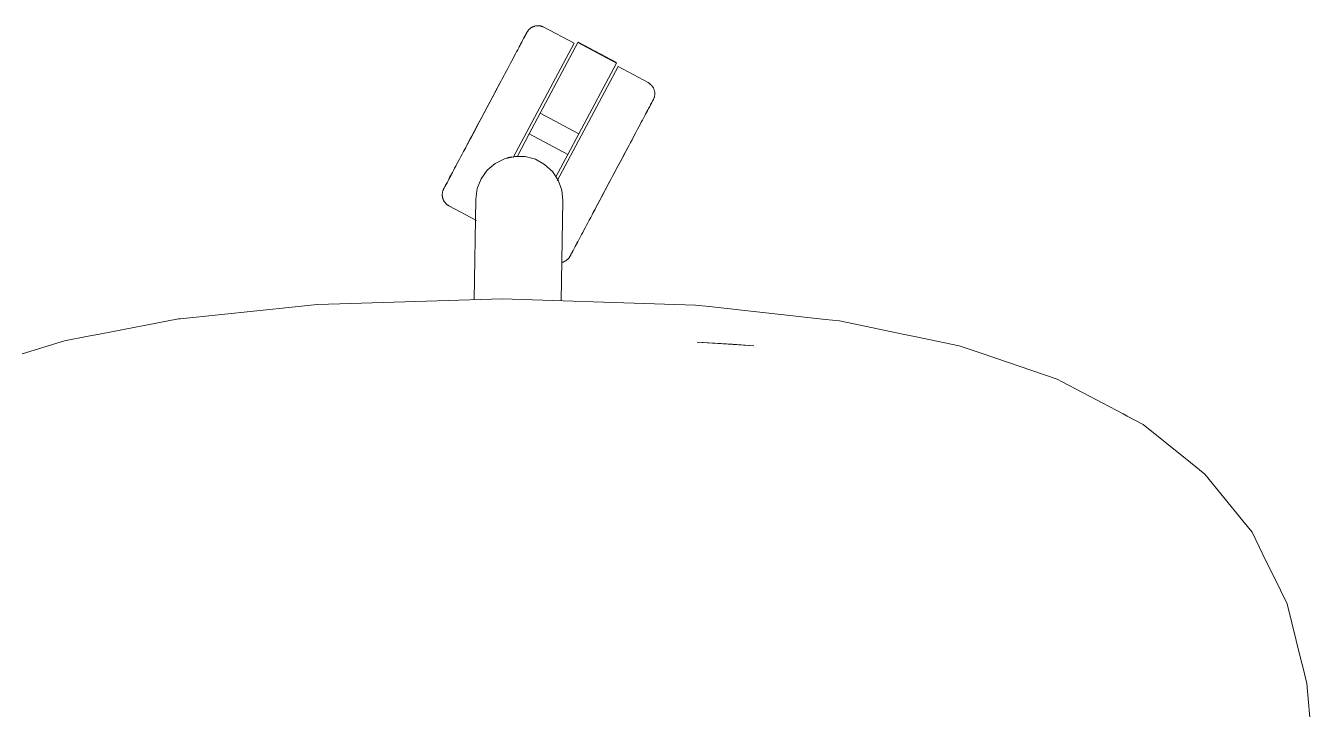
# Model space of a CAD drawing. Header units: millimetres. Extents: x 155927 to 326028, y -36033 to 97293.
# Drawn here: x 222603.6 to 223016.7, y 23336.7 to 23556.3 of the extents above; entities that cross this region are included whole.
import ezdxf

# ---------------------------------------------------------------- set-up
doc = ezdxf.new("R2010")
doc.units = ezdxf.units.MM
doc.header["$MEASUREMENT"] = 0
doc.layers.add('G-IMPT', color=8, linetype='CONTINUOUS', lineweight=9)
doc.layers.add('I-FURN', color=8, linetype='CONTINUOUS', lineweight=9)

msp = doc.modelspace()

# ---------------------------------------------------------------- linework, layer by layer
at = {"layer": 'G-IMPT'}
for p, q in [((222653.2, 23462.21), (222690.19, 23466.03)), ((222690.19, 23466.03), (222697.26, 23466.76)), ((222704.52, 23466.98), (222697.26, 23466.76)), ((222756.68, 23468.6), (222704.52, 23466.98)), ((222808.87, 23466.9), (222756.68, 23468.6)), ((222808.87, 23466.9), (222818.81, 23466.57)), ((222823.18, 23466.09), (222818.81, 23466.57)), ((222823.18, 23466.09), (222860.62, 23461.96)), ((222627.36, 23457.25), (222652.74, 23462.12)), ((222653.2, 23462.21), (222652.74, 23462.12)), ((222865.04, 23461.48), (222860.62, 23461.96)), ((222885.98, 23457.13), (222865.04, 23461.48)), ((222627.36, 23457.25), (222623.69, 23456.55)), ((222885.98, 23457.13), (222889.67, 23456.36)), ((222602.49, 23450.9), (222616.09, 23455.09)), ((222616.09, 23455.09), (222623.69, 23456.55)), ((222819.34, 23454.69), (222837.62, 23453.45)), ((222819.34, 23454.69), (222830.68, 23454.06)), ((222837.62, 23453.45), (222830.68, 23454.06)), ((222889.67, 23456.36), (222903.49, 23453.49)), ((222910.92, 23450.98), (222903.49, 23453.49)), ((222910.92, 23450.98), (222935.01, 23442.83)), ((222936.67, 23441.95), (222935.01, 23442.83)), ((222956.18, 23431.65), (222936.67, 23441.95)), ((222956.18, 23431.65), (222957.56, 23430.93)), ((222962.69, 23428.22), (222957.56, 23430.93)), ((222962.69, 23428.22), (222977.82, 23416.01)), ((222982.48, 23412.25), (222977.82, 23416.01)), ((222994.65, 23397.3), (222982.48, 23412.25)), ((222994.65, 23397.3), (222997.63, 23393.65)), ((222997.63, 23393.65), (223001.15, 23386.49)), ((223006.8, 23375.02), (223001.15, 23386.49)), ((223006.8, 23375.02), (223008.95, 23370.65)), ((223008.95, 23370.65), (223013.35, 23352.71)), ((223013.35, 23352.71), (223013.93, 23350.34)), ((223015.23, 23345.05), (223013.93, 23350.34)), ((223016.67, 23329.17), (223015.23, 23345.05))]:
    msp.add_line(p, q, dxfattribs=at)
at = {"layer": 'I-FURN'}
for p, q in [((222766.64, 23556.02), (222766.79, 23556.08)), ((222766.79, 23556.08), (222766.95, 23556.13)), ((222766.95, 23556.13), (222767.1, 23556.18)), ((222767.1, 23556.18), (222767.25, 23556.22)), ((222767.25, 23556.22), (222767.41, 23556.25)), ((222767.41, 23556.25), (222767.57, 23556.28)), ((222767.57, 23556.28), (222767.73, 23556.31)), ((222767.73, 23556.31), (222767.89, 23556.32)), ((222767.89, 23556.32), (222768.05, 23556.33)), ((222768.05, 23556.33), (222768.21, 23556.34)), ((222768.21, 23556.34), (222768.37, 23556.33)), ((222768.37, 23556.33), (222768.53, 23556.32)), ((222768.53, 23556.32), (222768.7, 23556.31)), ((222768.7, 23556.31), (222768.85, 23556.29)), ((222768.85, 23556.29), (222769.01, 23556.26)), ((222769.01, 23556.26), (222769.17, 23556.22)), ((222769.17, 23556.22), (222769.33, 23556.18)), ((222769.33, 23556.18), (222769.48, 23556.13)), ((222769.48, 23556.13), (222769.63, 23556.08)), ((222769.63, 23556.08), (222769.78, 23556.02)), ((222769.78, 23556.02), (222769.93, 23555.96)), ((222763.26, 23551.57), (222763.49, 23552)), ((222763.61, 23552.21), (222763.39, 23551.8)), ((222763.49, 23552), (222763.7, 23552.39)), ((222763.81, 23552.59), (222763.61, 23552.21)), ((222763.7, 23552.39), (222763.89, 23552.75)), ((222763.98, 23552.92), (222763.81, 23552.59)), ((222763.89, 23552.75), (222764.06, 23553.06)), ((222764.14, 23553.22), (222763.98, 23552.92)), ((222764.06, 23553.06), (222764.21, 23553.34)), ((222764.28, 23553.48), (222764.14, 23553.22)), ((222764.21, 23553.34), (222764.34, 23553.58)), ((222764.4, 23553.7), (222764.28, 23553.48)), ((222764.34, 23553.58), (222764.44, 23553.79)), ((222764.49, 23553.88), (222764.4, 23553.7)), ((222764.44, 23553.79), (222764.53, 23553.95)), ((222764.57, 23554.02), (222764.49, 23553.88)), ((222764.53, 23553.95), (222764.59, 23554.07)), ((222764.62, 23554.12), (222764.57, 23554.02)), ((222764.59, 23554.07), (222764.64, 23554.15)), ((222764.65, 23554.18), (222764.62, 23554.12)), ((222764.64, 23554.15), (222764.66, 23554.19)), ((222764.66, 23554.2), (222764.65, 23554.18)), ((222764.66, 23554.2), (222764.74, 23554.34)), ((222764.66, 23554.19), (222764.66, 23554.2)), ((222764.74, 23554.34), (222764.83, 23554.48)), ((222764.83, 23554.48), (222764.91, 23554.61)), ((222764.91, 23554.61), (222765.01, 23554.74)), ((222765.01, 23554.74), (222765.11, 23554.87)), ((222765.11, 23554.87), (222765.21, 23554.99)), ((222765.21, 23554.99), (222765.32, 23555.11)), ((222765.32, 23555.11), (222765.44, 23555.22)), ((222765.44, 23555.22), (222765.56, 23555.33)), ((222765.56, 23555.33), (222765.68, 23555.43)), ((222765.68, 23555.43), (222765.81, 23555.53)), ((222765.81, 23555.53), (222765.94, 23555.63)), ((222765.94, 23555.63), (222766.07, 23555.72)), ((222766.07, 23555.72), (222766.21, 23555.8)), ((222766.21, 23555.8), (222766.35, 23555.88)), ((222766.35, 23555.88), (222766.5, 23555.95)), ((222766.5, 23555.95), (222766.64, 23556.02)), ((222769.93, 23555.96), (222770.07, 23555.89)), ((222770.07, 23555.89), (222770.11, 23555.86)), ((222779.8, 23550.71), (222770.11, 23555.86)), ((222760.28, 23514), (222779.8, 23550.71)), ((222761.35, 23547.96), (222760.98, 23547.28)), ((222761.69, 23548.61), (222761.35, 23547.96)), ((222762.02, 23549.22), (222761.69, 23548.61)), ((222762.33, 23549.81), (222762.02, 23549.22)), ((222762.16, 23549.5), (222762.47, 23550.07)), ((222762.62, 23550.36), (222762.33, 23549.81)), ((222762.47, 23550.07), (222762.75, 23550.6)), ((222762.9, 23550.88), (222762.62, 23550.36)), ((222762.75, 23550.6), (222763.02, 23551.1)), ((222763.15, 23551.36), (222762.9, 23550.88)), ((222763.02, 23551.1), (222763.26, 23551.57)), ((222763.39, 23551.8), (222763.15, 23551.36)), ((222768.96, 23528.19), (222781.03, 23550.9)), ((222781.03, 23550.9), (222793.39, 23544.33)), ((222793.48, 23544.5), (222781.12, 23551.07)), ((222759.39, 23544.29), (222758.96, 23543.48)), ((222759.81, 23545.08), (222759.39, 23544.29)), ((222760.22, 23545.84), (222759.81, 23545.08)), ((222760.61, 23546.57), (222760.22, 23545.84)), ((222760.98, 23547.28), (222760.61, 23546.57)), ((222793.39, 23544.33), (222781.32, 23521.62)), ((222756.37, 23538.6), (222756.86, 23539.52)), ((222757.12, 23540.01), (222756.63, 23539.1)), ((222756.86, 23539.52), (222757.34, 23540.43)), ((222757.6, 23540.91), (222757.12, 23540.01)), ((222758.06, 23541.79), (222757.6, 23540.91)), ((222758.52, 23542.64), (222758.06, 23541.79)), ((222758.96, 23543.48), (222758.52, 23542.64)), ((222774.39, 23506.45), (222793.93, 23543.2)), ((222803.61, 23538.05), (222793.93, 23543.2)), ((222754.33, 23534.77), (222754.85, 23535.75)), ((222755.13, 23536.27), (222754.61, 23535.3)), ((222754.85, 23535.75), (222755.36, 23536.71)), ((222755.64, 23537.23), (222755.13, 23536.27)), ((222755.36, 23536.71), (222755.87, 23537.66)), ((222756.14, 23538.17), (222755.64, 23537.23)), ((222755.87, 23537.66), (222756.37, 23538.6)), ((222756.63, 23539.1), (222756.14, 23538.17)), ((222803.61, 23538.05), (222803.75, 23537.97)), ((222803.75, 23537.97), (222803.89, 23537.89)), ((222803.89, 23537.89), (222804.02, 23537.8)), ((222804.02, 23537.8), (222804.15, 23537.71)), ((222804.15, 23537.71), (222804.28, 23537.61)), ((222804.28, 23537.61), (222804.4, 23537.5)), ((222804.4, 23537.5), (222804.52, 23537.39)), ((222804.52, 23537.39), (222804.64, 23537.28)), ((222804.64, 23537.28), (222804.74, 23537.16)), ((222804.74, 23537.16), (222804.85, 23537.04)), ((222804.85, 23537.04), (222804.95, 23536.91)), ((222804.95, 23536.91), (222805.04, 23536.78)), ((222805.04, 23536.78), (222805.13, 23536.64)), ((222805.13, 23536.64), (222805.21, 23536.5)), ((222805.21, 23536.5), (222805.29, 23536.36)), ((222805.29, 23536.36), (222805.36, 23536.22)), ((222805.36, 23536.22), (222805.43, 23536.07)), ((222805.43, 23536.07), (222805.49, 23535.92)), ((222805.49, 23535.92), (222805.54, 23535.77)), ((222805.54, 23535.77), (222805.59, 23535.62)), ((222805.59, 23535.62), (222805.63, 23535.46)), ((222805.63, 23535.46), (222805.67, 23535.3)), ((222752.51, 23531.34), (222751.98, 23530.34)), ((222752.22, 23530.8), (222752.75, 23531.8)), ((222753.04, 23532.34), (222752.51, 23531.34)), ((222752.75, 23531.8), (222753.28, 23532.8)), ((222753.57, 23533.33), (222753.04, 23532.34)), ((222753.28, 23532.8), (222753.81, 23533.79)), ((222754.09, 23534.32), (222753.57, 23533.33)), ((222753.81, 23533.79), (222754.33, 23534.77)), ((222754.61, 23535.3), (222754.09, 23534.32)), ((222804.6, 23531.33), (222804.42, 23530.99)), ((222804.51, 23531.15), (222804.68, 23531.47)), ((222804.76, 23531.62), (222804.6, 23531.33)), ((222804.68, 23531.47), (222804.82, 23531.75)), ((222804.9, 23531.88), (222804.76, 23531.62)), ((222804.82, 23531.75), (222804.95, 23531.99)), ((222805.01, 23532.1), (222804.9, 23531.88)), ((222804.95, 23531.99), (222805.06, 23532.19)), ((222805.11, 23532.28), (222805.01, 23532.1)), ((222805.06, 23532.19), (222805.14, 23532.35)), ((222805.18, 23532.42), (222805.11, 23532.28)), ((222805.14, 23532.35), (222805.21, 23532.47)), ((222805.24, 23532.52), (222805.18, 23532.42)), ((222805.21, 23532.47), (222805.25, 23532.56)), ((222805.27, 23532.58), (222805.24, 23532.52)), ((222805.25, 23532.56), (222805.28, 23532.6)), ((222805.28, 23532.6), (222805.27, 23532.58)), ((222805.3, 23532.64), (222805.28, 23532.6)), ((222805.28, 23532.6), (222805.28, 23532.6)), ((222805.37, 23532.79), (222805.3, 23532.64)), ((222805.44, 23532.93), (222805.37, 23532.79)), ((222805.49, 23533.08), (222805.44, 23532.93)), ((222805.55, 23533.24), (222805.49, 23533.08)), ((222805.6, 23533.39), (222805.55, 23533.24)), ((222805.64, 23533.55), (222805.6, 23533.39)), ((222805.67, 23533.7), (222805.64, 23533.55)), ((222805.67, 23535.3), (222805.7, 23535.15)), ((222805.7, 23533.86), (222805.67, 23533.7)), ((222805.7, 23535.15), (222805.72, 23534.99)), ((222805.72, 23534.02), (222805.7, 23533.86)), ((222805.72, 23534.99), (222805.74, 23534.83)), ((222805.74, 23534.18), (222805.72, 23534.02)), ((222805.74, 23534.83), (222805.75, 23534.66)), ((222805.75, 23534.34), (222805.74, 23534.18)), ((222805.75, 23534.66), (222805.75, 23534.5)), ((222805.75, 23534.5), (222805.75, 23534.34)), ((222750.37, 23527.32), (222749.84, 23526.32)), ((222750.09, 23526.78), (222750.62, 23527.78)), ((222750.91, 23528.33), (222750.37, 23527.32)), ((222750.62, 23527.78), (222751.15, 23528.79)), ((222751.44, 23529.33), (222750.91, 23528.33)), ((222751.15, 23528.79), (222751.69, 23529.8)), ((222751.98, 23530.34), (222751.44, 23529.33)), ((222751.69, 23529.8), (222752.22, 23530.8)), ((222765.42, 23521.55), (222768.96, 23528.19)), ((222768.96, 23528.19), (222781.32, 23521.62)), ((222802.12, 23526.67), (222802.46, 23527.3)), ((222802.46, 23527.3), (222802.78, 23527.9)), ((222802.94, 23528.21), (222802.63, 23527.63)), ((222802.78, 23527.9), (222803.08, 23528.47)), ((222803.24, 23528.76), (222802.94, 23528.21)), ((222803.08, 23528.47), (222803.37, 23529.01)), ((222803.51, 23529.28), (222803.24, 23528.76)), ((222803.37, 23529.01), (222803.63, 23529.51)), ((222803.77, 23529.76), (222803.51, 23529.28)), ((222803.63, 23529.51), (222803.88, 23529.97)), ((222804.01, 23530.21), (222803.77, 23529.76)), ((222803.88, 23529.97), (222804.11, 23530.4)), ((222804.22, 23530.62), (222804.01, 23530.21)), ((222804.11, 23530.4), (222804.32, 23530.79)), ((222804.42, 23530.99), (222804.22, 23530.62)), ((222804.32, 23530.79), (222804.51, 23531.15)), ((222748.26, 23523.35), (222747.74, 23522.38)), ((222747.98, 23522.82), (222748.5, 23523.8)), ((222748.78, 23524.33), (222748.26, 23523.35)), ((222748.5, 23523.8), (222749.03, 23524.79)), ((222749.31, 23525.32), (222748.78, 23524.33)), ((222749.03, 23524.79), (222749.55, 23525.78)), ((222749.84, 23526.32), (222749.31, 23525.32)), ((222749.55, 23525.78), (222750.09, 23526.78)), ((222799.78, 23522.26), (222800.2, 23523.06)), ((222800.2, 23523.06), (222800.62, 23523.84)), ((222800.62, 23523.84), (222801.02, 23524.59)), ((222801.02, 23524.59), (222801.4, 23525.31)), ((222801.4, 23525.31), (222801.77, 23526)), ((222801.77, 23526), (222802.12, 23526.67)), ((222745.47, 23518.11), (222745.96, 23519.02)), ((222746.23, 23519.52), (222745.73, 23518.6)), ((222745.96, 23519.02), (222746.45, 23519.95)), ((222746.72, 23520.46), (222746.23, 23519.52)), ((222746.45, 23519.95), (222746.96, 23520.9)), ((222747.23, 23521.41), (222746.72, 23520.46)), ((222746.96, 23520.9), (222747.46, 23521.85)), ((222747.74, 23522.38), (222747.23, 23521.41)), ((222747.46, 23521.85), (222747.98, 23522.82)), ((222761.63, 23514.41), (222765.42, 23521.55)), ((222765.42, 23521.55), (222777.79, 23514.98)), ((222781.32, 23521.62), (222777.79, 23514.98)), ((222798.21, 23519.31), (222797.74, 23518.42)), ((222797.96, 23518.83), (222798.43, 23519.72)), ((222798.68, 23520.19), (222798.21, 23519.31)), ((222798.43, 23519.72), (222798.89, 23520.59)), ((222799.13, 23521.05), (222798.68, 23520.19)), ((222798.89, 23520.59), (222799.34, 23521.43)), ((222799.58, 23521.88), (222799.13, 23521.05)), ((222799.34, 23521.43), (222799.78, 23522.26)), ((222743.87, 23515.09), (222743.43, 23514.27)), ((222743.63, 23514.64), (222744.08, 23515.48)), ((222744.32, 23515.94), (222743.87, 23515.09)), ((222744.08, 23515.48), (222744.53, 23516.34)), ((222744.78, 23516.81), (222744.32, 23515.94)), ((222744.53, 23516.34), (222745, 23517.21)), ((222745.25, 23517.69), (222744.78, 23516.81)), ((222745, 23517.21), (222745.47, 23518.11)), ((222745.73, 23518.6), (222745.25, 23517.69)), ((222777.79, 23514.98), (222773.99, 23507.83)), ((222795.47, 23514.15), (222795.98, 23515.11)), ((222796.25, 23515.63), (222795.74, 23514.67)), ((222795.98, 23515.11), (222796.49, 23516.07)), ((222796.76, 23516.57), (222796.25, 23515.63)), ((222796.49, 23516.07), (222796.98, 23517)), ((222797.25, 23517.5), (222796.76, 23516.57)), ((222796.98, 23517), (222797.47, 23517.93)), ((222797.74, 23518.42), (222797.25, 23517.5)), ((222797.47, 23517.93), (222797.96, 23518.83)), ((222741.81, 23511.22), (222741.44, 23510.53)), ((222742.19, 23511.94), (222741.81, 23511.22)), ((222742.59, 23512.69), (222742.19, 23511.94)), ((222743.01, 23513.47), (222742.59, 23512.69)), ((222743.43, 23514.27), (222743.01, 23513.47)), ((222751.9, 23509.88), (222754.47, 23512.07)), ((222754.47, 23512.07), (222757.48, 23513.59)), ((222757.48, 23513.59), (222760.77, 23514.34)), ((222760.77, 23514.34), (222764.14, 23514.28)), ((222764.14, 23514.28), (222767.4, 23513.41)), ((222767.4, 23513.41), (222770.36, 23511.79)), ((222770.36, 23511.79), (222772.85, 23509.51)), ((222793.66, 23510.74), (222793.12, 23509.74)), ((222793.37, 23510.21), (222793.9, 23511.2)), ((222794.18, 23511.74), (222793.66, 23510.74)), ((222793.9, 23511.2), (222794.43, 23512.19)), ((222794.71, 23512.73), (222794.18, 23511.74)), ((222794.43, 23512.19), (222794.95, 23513.18)), ((222795.23, 23513.7), (222794.71, 23512.73)), ((222794.95, 23513.18), (222795.47, 23514.15)), ((222795.74, 23514.67), (222795.23, 23513.7)), ((222739.33, 23506.55), (222739.1, 23506.12)), ((222739.2, 23506.32), (222739.44, 23506.76)), ((222739.58, 23507.02), (222739.33, 23506.55)), ((222739.44, 23506.76), (222739.7, 23507.25)), ((222739.84, 23507.52), (222739.58, 23507.02)), ((222739.7, 23507.25), (222739.97, 23507.76)), ((222740.13, 23508.06), (222739.84, 23507.52)), ((222739.97, 23507.76), (222740.27, 23508.31)), ((222740.43, 23508.63), (222740.13, 23508.06)), ((222740.27, 23508.31), (222740.58, 23508.9)), ((222740.75, 23509.23), (222740.43, 23508.63)), ((222741.09, 23509.86), (222740.75, 23509.23)), ((222741.44, 23510.53), (222741.09, 23509.86)), ((222748.69, 23504), (222749.94, 23507.14)), ((222749.94, 23507.14), (222751.9, 23509.88)), ((222772.85, 23509.51), (222774.71, 23506.7)), ((222774.71, 23506.7), (222775.85, 23503.53)), ((222791.52, 23506.73), (222790.99, 23505.73)), ((222791.23, 23506.19), (222791.77, 23507.19)), ((222792.06, 23507.74), (222791.52, 23506.73)), ((222791.77, 23507.19), (222792.3, 23508.2)), ((222792.59, 23508.74), (222792.06, 23507.74)), ((222792.3, 23508.2), (222792.84, 23509.2)), ((222793.12, 23509.74), (222792.59, 23508.74)), ((222792.84, 23509.2), (222793.37, 23510.21)), ((222737.46, 23502.18), (222737.47, 23502.35)), ((222737.47, 23502.35), (222737.49, 23502.51)), ((222737.49, 23502.51), (222737.51, 23502.67)), ((222737.51, 23502.67), (222737.54, 23502.82)), ((222737.54, 23502.82), (222737.57, 23502.98)), ((222737.57, 23502.98), (222737.61, 23503.14)), ((222737.61, 23503.14), (222737.66, 23503.29)), ((222737.66, 23503.29), (222737.71, 23503.44)), ((222737.71, 23503.44), (222737.77, 23503.59)), ((222737.77, 23503.59), (222737.84, 23503.74)), ((222737.84, 23503.74), (222737.91, 23503.89)), ((222737.91, 23503.89), (222737.93, 23503.92)), ((222737.96, 23503.97), (222737.93, 23503.93)), ((222737.93, 23503.92), (222737.94, 23503.94)), ((222737.93, 23503.93), (222737.93, 23503.92)), ((222737.94, 23503.94), (222737.97, 23504)), ((222738, 23504.05), (222737.96, 23503.97)), ((222737.97, 23504), (222738.03, 23504.1)), ((222738.07, 23504.18), (222738, 23504.05)), ((222738.03, 23504.1), (222738.1, 23504.24)), ((222738.15, 23504.34), (222738.07, 23504.18)), ((222738.1, 23504.24), (222738.2, 23504.42)), ((222738.26, 23504.54), (222738.15, 23504.34)), ((222738.2, 23504.42), (222738.31, 23504.64)), ((222738.39, 23504.78), (222738.26, 23504.54)), ((222738.31, 23504.64), (222738.45, 23504.9)), ((222738.53, 23505.06), (222738.39, 23504.78)), ((222738.45, 23504.9), (222738.61, 23505.2)), ((222738.7, 23505.38), (222738.53, 23505.06)), ((222738.61, 23505.2), (222738.79, 23505.54)), ((222738.89, 23505.73), (222738.7, 23505.38)), ((222738.79, 23505.54), (222738.99, 23505.91)), ((222739.1, 23506.12), (222738.89, 23505.73)), ((222738.99, 23505.91), (222739.2, 23506.32)), ((222748.22, 23500.66), (222748.69, 23504)), ((222775.85, 23503.53), (222776.2, 23500.17)), ((222789.4, 23502.74), (222788.88, 23501.75)), ((222789.12, 23502.21), (222789.64, 23503.19)), ((222789.93, 23503.73), (222789.4, 23502.74)), ((222789.64, 23503.19), (222790.17, 23504.19)), ((222790.46, 23504.73), (222789.93, 23503.73)), ((222790.17, 23504.19), (222790.7, 23505.19)), ((222790.99, 23505.73), (222790.46, 23504.73)), ((222790.7, 23505.19), (222791.23, 23506.19)), ((222737.46, 23502.02), (222737.46, 23502.18)), ((222737.46, 23501.86), (222737.46, 23502.02)), ((222737.47, 23501.7), (222737.46, 23501.86)), ((222737.49, 23501.54), (222737.47, 23501.7)), ((222737.51, 23501.38), (222737.49, 23501.54)), ((222737.54, 23501.22), (222737.51, 23501.38)), ((222737.58, 23501.07), (222737.54, 23501.22)), ((222737.62, 23500.91), (222737.58, 23501.07)), ((222737.67, 23500.76), (222737.62, 23500.91)), ((222737.72, 23500.6), (222737.67, 23500.76)), ((222737.78, 23500.45), (222737.72, 23500.6)), ((222737.85, 23500.31), (222737.78, 23500.45)), ((222737.92, 23500.16), (222737.85, 23500.31)), ((222738, 23500.02), (222737.92, 23500.16)), ((222738.08, 23499.88), (222738, 23500.02)), ((222738.17, 23499.75), (222738.08, 23499.88)), ((222738.26, 23499.62), (222738.17, 23499.75)), ((222738.36, 23499.49), (222738.26, 23499.62)), ((222738.47, 23499.37), (222738.36, 23499.49)), ((222738.57, 23499.25), (222738.47, 23499.37)), ((222738.69, 23499.13), (222738.57, 23499.25)), ((222738.81, 23499.03), (222738.69, 23499.13)), ((222738.93, 23498.92), (222738.81, 23499.03)), ((222739.05, 23498.82), (222738.93, 23498.92)), ((222739.19, 23498.73), (222739.05, 23498.82)), ((222739.32, 23498.64), (222739.19, 23498.73)), ((222739.46, 23498.55), (222739.32, 23498.64)), ((222739.6, 23498.47), (222739.46, 23498.55)), ((222739.6, 23498.47), (222748.44, 23493.77)), ((222747.66, 23468.32), (222748.22, 23500.66)), ((222776.2, 23500.17), (222775.64, 23467.98)), ((222786.58, 23497.43), (222787.07, 23498.36)), ((222787.34, 23498.86), (222786.84, 23497.93)), ((222787.07, 23498.36), (222787.57, 23499.3)), ((222787.85, 23499.82), (222787.34, 23498.86)), ((222787.57, 23499.3), (222788.08, 23500.26)), ((222788.36, 23500.78), (222787.85, 23499.82)), ((222788.08, 23500.26), (222788.6, 23501.23)), ((222788.88, 23501.75), (222788.36, 23500.78)), ((222788.6, 23501.23), (222789.12, 23502.21)), ((222784.69, 23493.88), (222785.15, 23494.74)), ((222785.15, 23494.74), (222785.61, 23495.62)), ((222785.61, 23495.62), (222786.09, 23496.51)), ((222786.35, 23497), (222785.87, 23496.1)), ((222786.09, 23496.51), (222786.58, 23497.43)), ((222786.84, 23497.93), (222786.35, 23497)), ((222782.22, 23489.25), (222782.6, 23489.95)), ((222782.6, 23489.95), (222782.99, 23490.69)), ((222782.99, 23490.69), (222783.4, 23491.45)), ((222783.4, 23491.45), (222783.82, 23492.24)), ((222783.82, 23492.24), (222784.25, 23493.05)), ((222784.25, 23493.05), (222784.69, 23493.88)), ((222780.46, 23485.93), (222780.19, 23485.42)), ((222780.31, 23485.65), (222780.59, 23486.17)), ((222780.74, 23486.46), (222780.46, 23485.93)), ((222780.59, 23486.17), (222780.88, 23486.72)), ((222781.05, 23487.03), (222780.74, 23486.46)), ((222780.88, 23486.72), (222781.19, 23487.3)), ((222781.19, 23487.3), (222781.52, 23487.92)), ((222781.52, 23487.92), (222781.86, 23488.57)), ((222781.86, 23488.57), (222782.22, 23489.25)), ((222778.2, 23481.79), (222778.1, 23481.66)), ((222778.29, 23481.92), (222778.2, 23481.79)), ((222778.38, 23482.05), (222778.29, 23481.92)), ((222778.47, 23482.19), (222778.38, 23482.05)), ((222778.55, 23482.33), (222778.47, 23482.19)), ((222778.57, 23482.38), (222778.55, 23482.33)), ((222778.55, 23482.33), (222778.56, 23482.35)), ((222778.55, 23482.33), (222778.55, 23482.33)), ((222778.56, 23482.35), (222778.59, 23482.41)), ((222778.62, 23482.46), (222778.57, 23482.38)), ((222778.59, 23482.41), (222778.64, 23482.51)), ((222778.68, 23482.58), (222778.62, 23482.46)), ((222778.64, 23482.51), (222778.72, 23482.65)), ((222778.77, 23482.74), (222778.68, 23482.58)), ((222778.72, 23482.65), (222778.81, 23482.83)), ((222778.87, 23482.94), (222778.77, 23482.74)), ((222778.81, 23482.83), (222778.93, 23483.05)), ((222779, 23483.18), (222778.87, 23482.94)), ((222778.93, 23483.05), (222779.07, 23483.31)), ((222779.15, 23483.46), (222779, 23483.18)), ((222779.07, 23483.31), (222779.23, 23483.6)), ((222779.32, 23483.78), (222779.15, 23483.46)), ((222779.23, 23483.6), (222779.4, 23483.94)), ((222779.51, 23484.14), (222779.32, 23483.78)), ((222779.4, 23483.94), (222779.6, 23484.31)), ((222779.72, 23484.53), (222779.51, 23484.14)), ((222779.6, 23484.31), (222779.82, 23484.72)), ((222779.95, 23484.96), (222779.72, 23484.53)), ((222779.82, 23484.72), (222780.06, 23485.17)), ((222780.19, 23485.42), (222779.95, 23484.96)), ((222780.06, 23485.17), (222780.31, 23485.65)), ((222775.95, 23480.31), (222775.8, 23480.27)), ((222776.11, 23480.35), (222775.95, 23480.31)), ((222776.26, 23480.4), (222776.11, 23480.35)), ((222776.42, 23480.45), (222776.26, 23480.4)), ((222776.57, 23480.51), (222776.42, 23480.45)), ((222776.71, 23480.58), (222776.57, 23480.51)), ((222776.86, 23480.65), (222776.71, 23480.58)), ((222777, 23480.73), (222776.86, 23480.65)), ((222777.14, 23480.81), (222777, 23480.73)), ((222777.27, 23480.9), (222777.14, 23480.81)), ((222777.4, 23480.99), (222777.27, 23480.9)), ((222777.53, 23481.09), (222777.4, 23480.99)), ((222777.65, 23481.2), (222777.53, 23481.09)), ((222777.77, 23481.3), (222777.65, 23481.2)), ((222777.89, 23481.42), (222777.77, 23481.3)), ((222778, 23481.54), (222777.89, 23481.42)), ((222778.1, 23481.66), (222778, 23481.54))]:
    msp.add_line(p, q, dxfattribs=at)
msp.add_arc((222762.22, 23500.6), 13.81, 102.3473, 107.336, dxfattribs=at)
msp.add_open_spline([(222758.57, 23513.93), (222758.99, 23514.04), (222759.43, 23514.12), (222759.86, 23514.17)], degree=3, dxfattribs=at)

doc.saveas('drawing.dxf')
